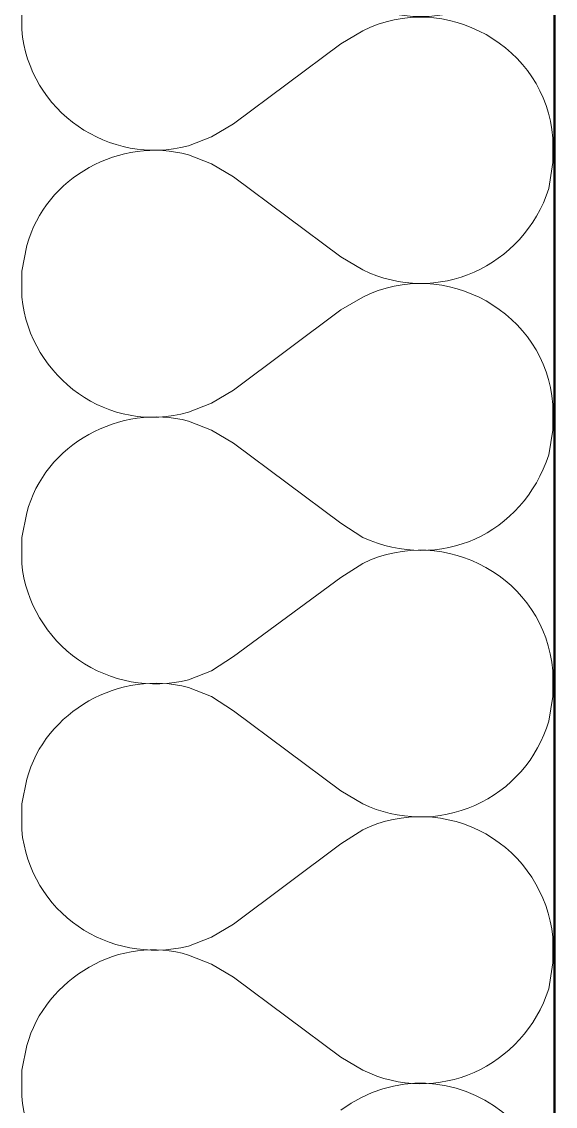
# Model space of a CAD drawing. Header units: inches. Extents: x 5 to 516, y -193 to 129.
# Drawn here: x 49.088 to 49.547, y -182.644 to -181.711 of the extents above; entities that cross this region are included whole.
import ezdxf

# ---------------------------------------------------------------- set-up
doc = ezdxf.new("R2010")
doc.units = ezdxf.units.IN
doc.header["$MEASUREMENT"] = 0
doc.layers.add('PDF7_Geometry', color=7, linetype='Continuous')

msp = doc.modelspace()

# ---------------------------------------------------------------- linework, layer by layer
at = {"layer": 'PDF7_Geometry', "lineweight": 35}
msp.add_lwpolyline([(49.545775, -172.2280057), (49.545775, -190.8946738), (49.5868862, -190.8946738), (49.5868862, -172.2280057)], close=True, dxfattribs=at)
at = {"layer": 'PDF7_Geometry', "lineweight": 15}
for points in [[(49.5468861, -190.8946733), (49.5468861, -172.2280051)], [(49.0924416, -181.674672), (49.0879971, -181.6957831), (49.0879971, -181.7180054)], [(49.3813305, -181.7191173), (49.3624416, -181.7302284), (49.2702194, -181.7991173)], [(49.2313305, -181.8180054), (49.2513305, -181.8102276), (49.2702194, -181.7991165)], [(49.5413305, -181.8546729), (49.5446638, -181.8324507), (49.5446638, -181.8113396)], [(49.3813305, -181.9246729), (49.3624416, -181.9135618), (49.2702194, -181.8446729), (49.2513305, -181.8335618), (49.2313305, -181.825784)], [(49.5468861, -181.8480061), (49.545775, -181.8457839)], [(49.0924416, -181.9035618), (49.0879971, -181.925784), (49.0879971, -181.9480062)], [(49.3813305, -181.948006), (49.3624416, -181.9591171), (49.2702194, -182.028006)], [(49.2313305, -182.0468951), (49.2513305, -182.0391174), (49.2702194, -182.0280062)], [(49.5413305, -182.0835615), (49.5446638, -182.0624504), (49.5446638, -182.0402282)], [(49.3813305, -182.1546727), (49.3624416, -182.1424504), (49.2702194, -182.0735615), (49.2513305, -182.0624504), (49.2313305, -182.0546726)], [(49.5468861, -182.0980061), (49.545775, -182.0957839)], [(49.3813305, -182.1768946), (49.3624416, -182.1891168), (49.2702194, -182.2568946)], [(49.5468861, -182.3480061), (49.545775, -182.3457839)], [(49.0924416, -182.3624501), (49.0879971, -182.3835612), (49.0879971, -182.4057835)], [(49.3813305, -182.6124499), (49.3624416, -182.6013388), (49.2702194, -182.5324499), (49.2513305, -182.5213388), (49.2313305, -182.513561)], [(49.0924416, -182.5913388), (49.0879971, -182.6124499), (49.0879971, -182.6346721)], [(49.5468861, -182.5980062), (49.545775, -182.5957839)]]:
    msp.add_lwpolyline(points, dxfattribs=at)
for points in [[(49.0924416, -182.1335615), (49.0879971, -182.1546727), (49.0879971, -182.1768949, 0.45782439), (49.2313305, -182.2768949), (49.2513305, -182.2691171), (49.2702194, -182.2568949)], [(49.5446638, -182.2691168), (49.5446638, -182.291339), (49.5413305, -182.3124501, -0.46130161), (49.3813305, -182.3835612), (49.3624416, -182.3724501), (49.2702194, -182.3035612), (49.2513305, -182.291339), (49.2313305, -182.2835612)], [(49.5413305, -182.5424499), (49.5446638, -182.5202277), (49.5446638, -182.4980054, 0.52043348), (49.3813305, -182.4057832), (49.3624416, -182.4180054), (49.2702194, -182.4868946), (49.2513305, -182.4980057), (49.2313305, -182.5057835)]]:
    msp.add_lwpolyline(points, format="xyb", dxfattribs=at)
for points in [[(49.3624416, -181.684672), (49.4310342, -181.7333572), (49.5262194, -181.698635), (49.5435527, -181.6157831)], [(49.5446638, -181.8113396), (49.5394601, -181.732784), (49.4514786, -181.6836914), (49.3813305, -181.7191173)], [(49.0879971, -181.7180054), (49.0939045, -181.7882091), (49.1636268, -181.8362091), (49.2313305, -181.8180054)], [(49.2313305, -181.825784), (49.1729971, -181.8096914), (49.1085712, -181.8449692), (49.0924416, -181.9035618)], [(49.3813305, -181.9246729), (49.4450898, -181.9556914), (49.5193675, -181.9221914), (49.5413305, -181.8546729)], [(49.5446638, -182.0402282), (49.5394601, -181.9616912), (49.4514786, -181.91258), (49.3813305, -181.948006)], [(49.0879971, -181.9480062), (49.0954971, -182.0175248), (49.1633305, -182.0668581), (49.2313305, -182.0468951)], [(49.2313305, -182.0546726), (49.1735157, -182.0391171), (49.1071638, -182.0745245), (49.0924416, -182.1335615)], [(49.3813305, -182.1546727), (49.4480527, -182.1843023), (49.518312, -182.1522097), (49.5413305, -182.0835615)], [(49.5446638, -182.2691168), (49.5381824, -182.1898205), (49.4522935, -182.1425242), (49.3813305, -182.1768946)], [(49.2313305, -182.2835612), (49.1728675, -182.2680427), (49.1080897, -182.3036353), (49.0924416, -182.3624501)], [(49.0879971, -182.4057835), (49.0950157, -182.476839), (49.1624971, -182.5225983), (49.2313305, -182.5057835)], [(49.2313305, -182.513561), (49.1737194, -182.495061), (49.1079231, -182.5336536), (49.0924416, -182.5913388)], [(49.3813305, -182.6124499), (49.4450898, -182.6434684), (49.5193675, -182.6099684), (49.5413305, -182.5424499)], [(49.5368858, -182.7824502), (49.5802747, -182.673228), (49.4557747, -182.5781354), (49.3624414, -182.6468946)], [(49.0879971, -182.6346721), (49.0939045, -182.7048758), (49.1636268, -182.7528758), (49.2313305, -182.7346721)]]:
    msp.add_open_spline(points, degree=3, dxfattribs=at)

doc.saveas('drawing.dxf')
